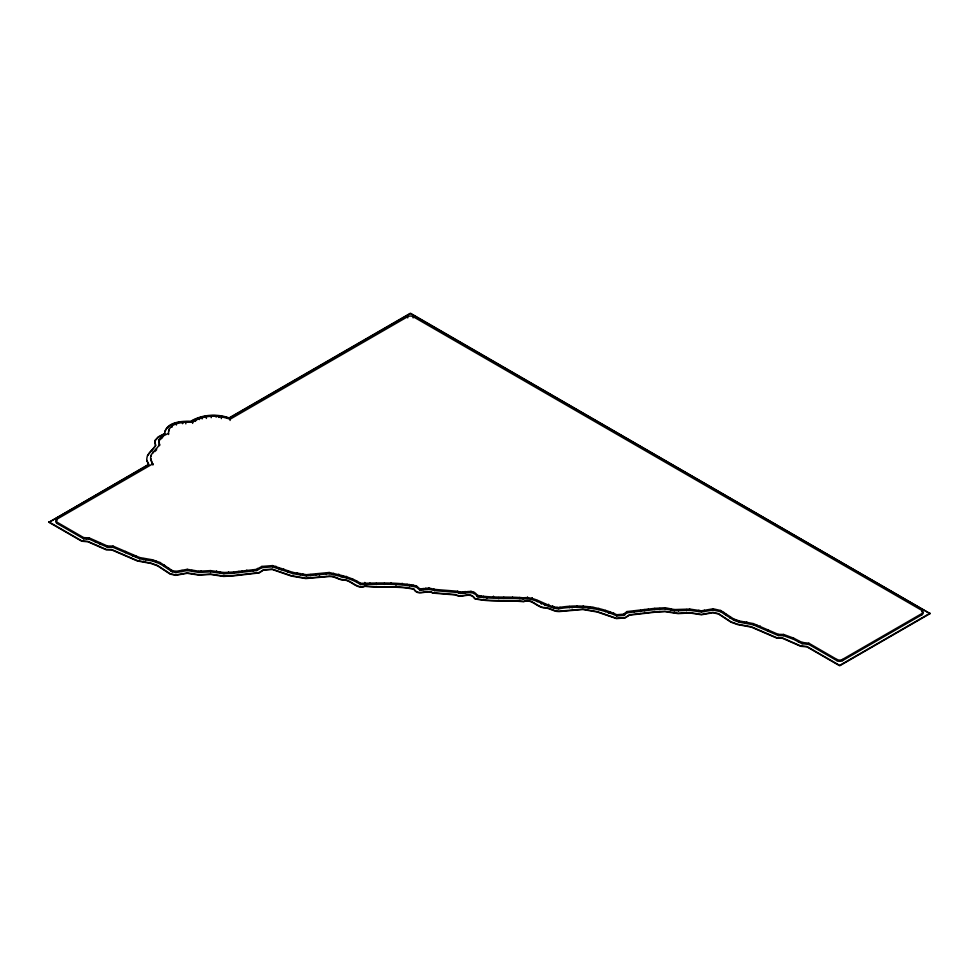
<?xml version="1.0" encoding="UTF-8"?>
<svg xmlns="http://www.w3.org/2000/svg" width="979" height="979" viewBox="0 0 979 979"><rect width="100%" height="100%" fill="white"/><g stroke="black" fill="none" stroke-linecap="round" stroke-linejoin="round"><path stroke-width="1.47" d="M150.717 459.873L150.717 458.649L152.957 464.988L150.717 459.873C149.554 452.763 156.726 449.838 159.54 444.429L158.684 439.865L161.388 436.952L168.584 433.269M146.838 460.473L148.71 464.303L48.95 522.309L148.71 464.719L146.838 460.473C146.03 453.558 152.602 450.462 155.624 445.347L154.755 440.66L158.268 436.854L164.741 433.489M48.95 522.309L81.734 541.24L87.926 541.803L106.185 549.819L111.704 549.929L137.293 560.967L150.986 563.488L157.643 565.899L170.101 574.086L175.706 575.346L187.222 573.315L198.921 575.126L210.522 574.465L223.64 576.447L233.54 575.897L259.215 572.935L263.4 570.182L272.211 569.497L291.375 576.093L305.791 578.577L329.556 576.521C335.32 576.288 339.578 580.755 345.281 580.192C352.207 581.477 357.543 589.701 365.069 586.36C381.504 588.159 397.755 585.675 413.86 589.309C418.363 596.982 426.783 589.162 432.828 593.127L455.798 594.975C461.843 598.94 470.275 591.132 474.766 598.805C490.871 602.44 507.122 599.943 523.569 601.755C531.781 598.071 537.336 608.314 545.279 607.947C550.125 608.351 553.967 611.765 559.07 611.594L582.848 609.538L597.263 612.022L616.415 618.618L625.226 617.92L629.411 615.179L655.098 612.205L664.986 611.667L678.117 613.637L689.718 612.976L701.417 614.788L712.92 612.756L718.525 614.029L730.995 622.203L737.652 624.626L751.346 627.147L776.922 638.186L782.441 638.296L800.7 646.311L806.904 646.862L839.676 665.793L930.05 613.625L410.421 313.207L229.098 417.898C216.763 413.493 201.98 414.46 190.672 421.313C181.36 420.946 165.353 422.096 164.741 433.905L158.268 437.258L154.755 441.064L155.624 445.763L147.499 455.614M164.741 431.494C169.404 422.206 181.482 421.447 190.672 421.729C201.98 414.863 216.763 413.909 229.098 418.302L410.421 313.623L930.05 613.625M56.28 521.024A3.83 2.215 0 0 0 57.088 523.471L83.68 538.829L89.187 539.135L107.36 547.212L113.038 547.322L139.667 558.776L152.589 561.04L160.03 563.745L172.231 571.773L175.914 572.605L187.258 570.549L198.933 572.446L210.607 571.834L223.885 573.743L233.602 573.241L256.731 570.549L261.846 567.661L272.578 566.817L292.929 573.657L306.317 575.921L329.189 573.731C340.043 576.35 350.959 578.136 360.541 584.536C379.154 584.304 398.049 583.215 416.405 587.106L420.077 590.3L428.961 589.248L434.627 590.631L457.609 592.479C463.887 595.587 472.527 588.807 477.311 596.59C492.51 599.442 507.758 597.508 523.263 599.05C535.77 597.312 546.123 608.094 558.703 608.803C578.32 605.34 598.744 607.555 616.77 615.938L623.672 615.399L626.939 612.793L654.718 609.587L665.231 608.962L674.372 610.798L689.718 610.296L701.441 612.034L713.116 610.015L720.679 611.716L733.724 620.197L739.255 622.179L753.328 624.822L778.256 635.579L783.604 635.689L793.565 639.311L801.96 643.644L808.85 644.451L836.972 660.69A3.83 2.215 0 0 0 842.393 660.69L921.912 614.775L921.912 613.539A3.83 2.215 0 0 0 921.912 610.406L413.138 316.67A3.83 2.215 0 0 0 407.717 316.67L230.089 419.22C218.072 414.961 203.497 414.741 192.618 422.182C184.052 421.986 167.201 422.194 168.584 434.505M168.584 431.384L169.391 428.459M159.589 440.122L162.624 437.454L162.624 436.23M152.957 463.752L57.088 519.103A3.83 2.215 0 0 0 57.088 522.235L83.68 537.593L89.187 537.899L107.36 545.976L113.038 546.098L139.667 557.54L152.589 559.804L160.03 562.509L172.231 570.549L175.914 571.369L187.258 569.325L198.933 571.222L210.607 570.598L223.885 572.519L233.602 572.005L256.731 569.313L261.846 566.425L272.578 565.593L292.929 572.421L306.317 574.685L329.189 572.495C340.043 575.114 350.959 576.9 360.541 583.3C379.154 583.068 398.049 581.979 416.405 585.87L420.077 589.064L428.961 588.012L434.627 589.395L457.609 591.243C463.887 594.351 472.527 587.571 477.311 595.367C492.51 598.206 507.758 596.272 523.263 597.814C535.77 596.076 546.123 606.87 558.703 607.567C578.32 604.116 598.744 606.319 616.77 614.714L623.672 614.163L626.939 611.557L654.718 608.351L665.231 607.739L674.372 609.562L689.718 609.073L701.441 610.798L713.116 608.791L720.679 610.492L733.724 618.973L739.255 620.943L753.328 623.586L778.256 634.355L783.604 634.453L793.565 638.088L801.96 642.408L808.85 643.215L836.972 659.454A3.83 2.215 0 0 0 842.393 659.454L921.912 613.539M48.95 521.905L81.734 540.836L87.926 541.387L106.185 549.403L111.704 549.513L137.293 560.551L150.986 563.072L157.643 565.495L170.101 573.67L175.706 574.942L187.222 572.899L198.921 574.722L210.522 574.061L223.64 576.031L233.54 575.481L259.215 572.519L263.4 569.778L272.211 569.08L291.375 575.676L305.791 578.161L329.556 576.105C335.32 575.872 339.578 580.339 345.281 579.788C352.207 581.073 357.543 589.285 365.069 585.944C381.504 587.755 397.755 585.258 413.86 588.893C418.363 596.566 426.783 588.746 432.828 592.711L455.798 594.571C461.843 598.536 470.275 590.716 474.766 598.389C490.871 602.024 507.122 599.527 523.569 601.339C531.781 597.655 537.336 607.898 545.279 607.543C550.125 607.947 553.967 611.349 559.07 611.177L582.848 609.122L597.263 611.606L616.415 618.202L625.226 617.516L629.411 614.763L655.098 611.802L664.986 611.251L678.117 613.233L689.718 612.573L701.417 614.384L712.92 612.352L718.525 613.613L730.995 621.8L737.652 624.21L751.346 626.731L776.922 637.77L782.441 637.88L800.7 645.895L806.904 646.458L839.676 665.377L930.05 613.209M154.633 451.698L156.518 449.985L156.518 448.749M921.912 610.406L921.912 611.642M842.393 659.454L842.393 660.69M836.972 659.454L836.972 660.69M808.85 643.215L808.85 644.451M802.866 642.383L802.866 643.619M801.96 642.408L801.96 643.644M798.374 640.755L798.374 641.991M793.565 638.088L793.565 639.311M783.604 634.453L783.604 635.689M778.256 634.355L778.256 635.579M768.013 629.938L768.013 631.161M760.157 625.973L760.157 627.196M757.146 625.263L757.146 626.499M753.328 623.586L753.328 624.822M746.793 621.898L746.793 623.133M744.615 621.824L744.615 623.048M739.255 620.943L739.255 622.179M736.453 619.891L736.453 621.127M733.724 618.973L733.724 620.197M729.82 616.77L729.82 617.994M726.222 614.274L726.222 615.497M723.75 612.267L723.75 613.49M720.679 610.492L720.679 611.716M713.116 608.791L713.116 610.015M704.354 610.211L704.354 611.447M701.441 610.798L701.441 612.034M698.884 610.247L698.884 611.483M689.718 609.073L689.718 610.296M686.524 609.476L686.524 610.712M678.533 609.782L678.533 611.006M674.372 609.562L674.372 610.798M670.848 608.816L670.848 610.052M665.231 607.739L665.231 608.962M659.822 608.387L659.822 609.611M654.718 608.351L654.718 609.587M648.282 609.158L648.282 610.394M644.659 609.513L644.659 610.749M640.596 610.321L640.596 611.557M634.27 610.737L634.27 611.973M626.939 611.557L626.939 612.793M625.006 613.552L625.006 614.788M623.672 614.163L623.672 615.399M616.77 614.714L616.77 615.938M613.723 613.025L613.723 614.249M610.211 612.108L610.211 613.343M608.461 611.912L608.461 613.148M605.438 610.419L605.438 611.655M598.818 608.351L598.818 609.587M593.8 607.323L593.8 608.559M592.111 607.261L592.111 608.497M590.386 607.017L590.386 608.253M588.085 606.613L588.085 607.849M583.374 605.646L583.374 606.882M576.986 605.915L576.986 607.151M572.152 606.625L572.152 607.849M569.435 606.454L569.435 607.69M559.964 607.188L559.964 608.424M558.703 607.567L558.703 608.803M557.088 607.286L557.088 608.51M554.2 606.809L554.2 608.045M552.719 605.781L552.719 607.017M548.619 604.263L548.619 605.487M545.511 604.092L545.511 605.328M544.557 604.08L544.557 605.316M541.314 602.868L541.314 604.104M537.202 600.457L537.202 601.681M532.197 597.655L532.197 598.891M527.51 596.933L527.51 598.157M523.263 597.814L523.263 599.05M519.714 597.41L519.714 598.646M512.555 597.104L512.555 598.34M503.806 597.214L503.806 598.45M498.727 597.496L498.727 598.72M493.44 596.174L493.44 597.41M486.918 596.982L486.918 598.218M483.516 596.309L483.516 597.545M481.166 596.04L481.166 597.276M479.037 595.587L479.037 596.823M477.911 595.489L477.911 596.713M477.311 595.367L477.311 596.59M473.873 592.368L473.873 593.604M470.972 591.218L470.972 592.454M465.16 591.451L465.16 592.687M463.055 592.136L463.055 593.372M461.966 592.222L461.966 593.458M460.424 592.319L460.424 593.543M459.016 592.062L459.016 593.298M457.609 591.243L457.609 592.479M434.627 589.395L434.627 590.631M433.685 588.844L433.685 590.08M428.961 588.012L428.961 589.248M425.767 588.208L425.767 589.431M423.112 588.403L423.112 589.639M421.215 589.015L421.215 590.251M420.077 589.064L420.077 590.3M416.405 585.87L416.405 587.106M413.26 585.136L413.26 586.36M413.138 316.67L413.138 317.906M411.633 584.965L411.633 586.188M409.516 584.512L409.516 585.748M407.717 316.67L407.717 317.906M407.142 584.243L407.142 585.466M402.173 583.251L402.173 584.475M395.969 584.022L395.969 585.246M391.135 582.811L391.135 584.047M384.368 583.19L384.368 584.414M376.266 583.288L376.266 584.524M369.952 583.031L369.952 584.255M364.763 582.419L364.763 583.655M360.541 583.3L360.541 584.536M356.858 581.232L356.858 582.468M352.55 578.675L352.55 579.911M346.493 576.362L346.493 577.586M343.58 576.301L343.58 577.537M342.577 576.252L342.577 577.488M341.047 575.689L341.047 576.912M338.795 574.122L338.795 575.346M333.692 573.29L333.692 574.526M329.189 572.495L329.189 573.731M326.337 573.339L326.337 574.575M319.533 573.902L319.533 575.138M315.936 573.718L315.936 574.942M310.747 574.489L310.747 575.725M306.317 574.685L306.317 575.921M302.927 574L302.927 575.224M300.223 573.535L300.223 574.759M297.714 573.192L297.714 574.416M296.894 573.18L296.894 574.416M292.929 572.421L292.929 573.657M287.899 570.867L287.899 572.103M283.604 568.775L283.604 570.011M281.157 568.542L281.157 569.778M279.26 568.077L279.26 569.313M275.931 566.229L275.931 567.465M272.578 565.593L272.578 566.817M261.846 566.425L261.846 567.661M257.661 568.346L257.661 569.582M256.731 569.313L256.731 570.549M253.231 569.705L253.231 570.941M246.781 570.096L246.781 571.332M242.119 571.014L242.119 572.25M238.9 571.308L238.9 572.544M233.602 572.005L233.602 573.241M230.089 419.22L230.089 420.456M228.535 571.981L228.535 573.217M223.885 572.519L223.885 573.743M221.352 417.397L221.352 418.633M220.385 571.846L220.385 573.07M218.917 416.234L218.917 417.458M216.579 570.99L216.579 572.213M216.126 415.879L216.126 417.103M211.219 416.467L211.219 417.69M210.607 570.598L210.607 571.834M206.361 417.225L206.361 418.461M202.151 417.703L202.151 418.939M201.05 570.953L201.05 572.189M199.41 418.339L199.41 419.575M198.933 571.222L198.933 572.446M195.506 420.175L195.506 421.411M192.618 422.182L192.618 423.405M191.908 570.316L191.908 571.552M187.258 569.325L187.258 570.549M185.814 422.634L185.814 423.87M182.694 422.304L182.694 423.528M182.461 422.341L182.461 423.577M181.984 570.39L181.984 571.614M176.355 423.821L176.355 425.057M175.914 571.369L175.914 572.605M172.231 570.549L172.231 571.773M171.986 426.024L171.986 427.26M170.738 569.692L170.738 570.928M168.474 567.844L168.474 569.08M164.472 565.067L164.472 566.303M161.388 436.952L161.388 438.176M160.03 562.509L160.03 563.745M159.54 444.429L159.54 445.665L158.684 439.865M156.261 561.175L156.261 562.411M152.761 452.176L152.761 453.412M152.589 559.804L152.589 561.04M151.194 455.088L151.194 456.324M145.785 558.666L145.785 559.902M143.778 558.568L143.778 559.804M139.667 557.54L139.667 558.776M135.824 555.864L135.824 557.088M132.606 555.056L132.606 556.292M125.434 551.446L125.434 552.682M113.038 546.098L113.038 547.322M107.36 545.976L107.36 547.212M100.115 543.369L100.115 544.605M95.318 540.738L95.318 541.974M89.187 537.899L89.187 539.135M86.482 537.985L86.482 539.209M83.68 537.593L83.68 538.829M57.088 519.103L57.088 520.338M57.088 522.235L57.088 523.471M922.365 611.948A3.83 2.215 0 0 1 921.912 614.775"/></g></svg>
